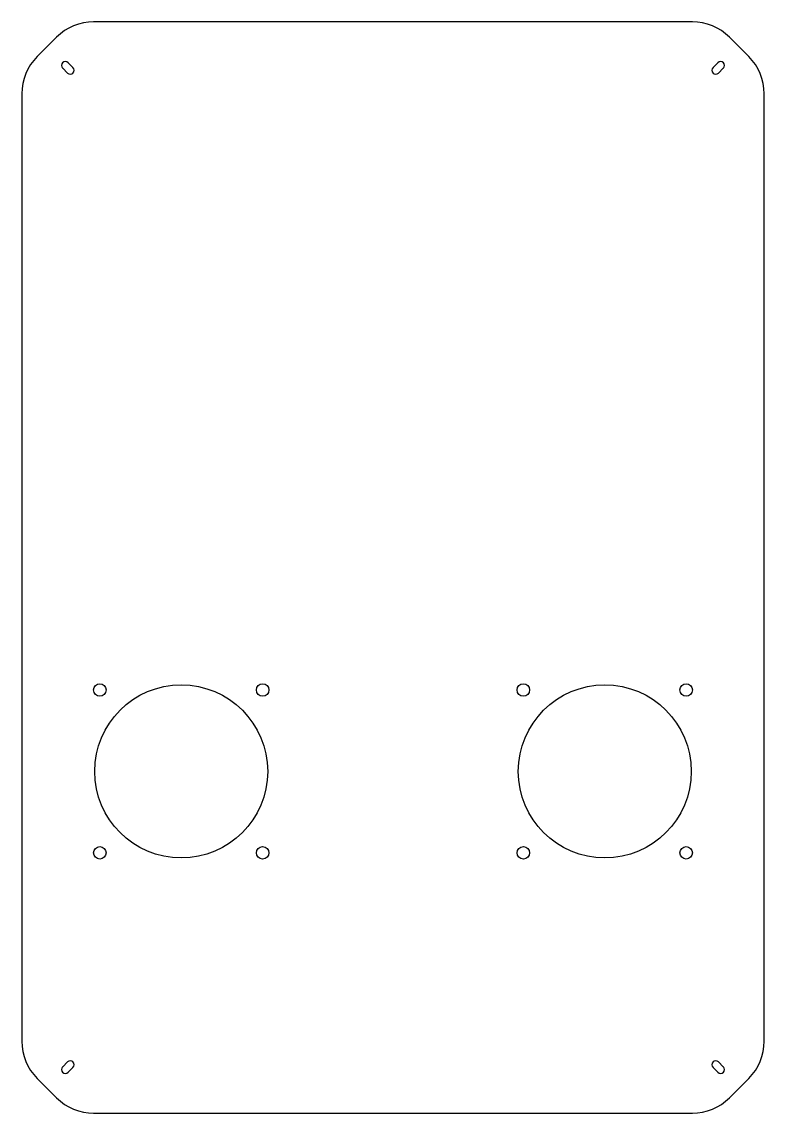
# Model space of a CAD drawing. Header units: millimetres. Extents: x -163 to 163, y -240 to 240.
import ezdxf

# ---------------------------------------------------------------- set-up
doc = ezdxf.new("R2010")
doc.units = ezdxf.units.MM

msp = doc.modelspace()

# ---------------------------------------------------------------- linework, layer by layer
at = {"color": 7, "linetype": 'Continuous', "lineweight": 25}
for p, q in [((131.45, 239.5), (-131.45, 239.5)), ((-147.72, 232.76), (-156.26, 224.22)), ((156.26, 224.22), (147.72, 232.76)), ((-140.53, 219.44), (-142.66, 221.56)), ((142.66, 221.56), (140.53, 219.44)), ((-145.06, 219.16), (-142.94, 217.03)), ((142.94, 217.03), (145.06, 219.16)), ((-163, 207.95), (-163, -207.95)), ((163, -207.95), (163, 207.95)), ((-142.94, -217.03), (-145.06, -219.16)), ((-142.66, -221.56), (-140.53, -219.44)), ((140.53, -219.44), (142.66, -221.56)), ((145.06, -219.16), (142.94, -217.03)), ((-156.26, -224.22), (-147.72, -232.76)), ((147.72, -232.76), (156.26, -224.22)), ((-131.45, -239.5), (131.45, -239.5))]:
    msp.add_line(p, q, dxfattribs=at)
for centre, radius in [((-128.75, -53.75), 2.75), ((-93, -89.5), 38), ((-57.25, -53.75), 2.75), ((57.25, -53.75), 2.75), ((93, -89.5), 38), ((128.75, -53.75), 2.75), ((-128.75, -125.25), 2.75), ((-57.25, -125.25), 2.75), ((57.25, -125.25), 2.75), ((128.75, -125.25), 2.75)]:
    msp.add_circle(centre, radius, dxfattribs=at)
for centre, radius, start, end in [((-131.45, 216.5), 23, 90, 135), ((131.45, 216.5), 23, 45, 90), ((-140, 207.95), 23, 135, 180), ((-143.86, 220.36), 1.7, 45, 225), ((143.86, 220.36), 1.7, 315, 135), ((140, 207.95), 23, 0, 45), ((-141.74, 218.24), 1.7, 225, 45), ((141.74, 218.24), 1.7, 135, 315), ((-140, -207.95), 23, 180, 225), ((140, -207.95), 23, 315, 0), ((-143.86, -220.36), 1.7, 135, 315), ((-141.74, -218.24), 1.7, 315, 135), ((141.74, -218.24), 1.7, 45, 225), ((143.86, -220.36), 1.7, 225, 45), ((-131.45, -216.5), 23, 225, 270), ((131.45, -216.5), 23, 270, 315)]:
    msp.add_arc(centre, radius, start, end, dxfattribs=at)

doc.saveas('drawing.dxf')
